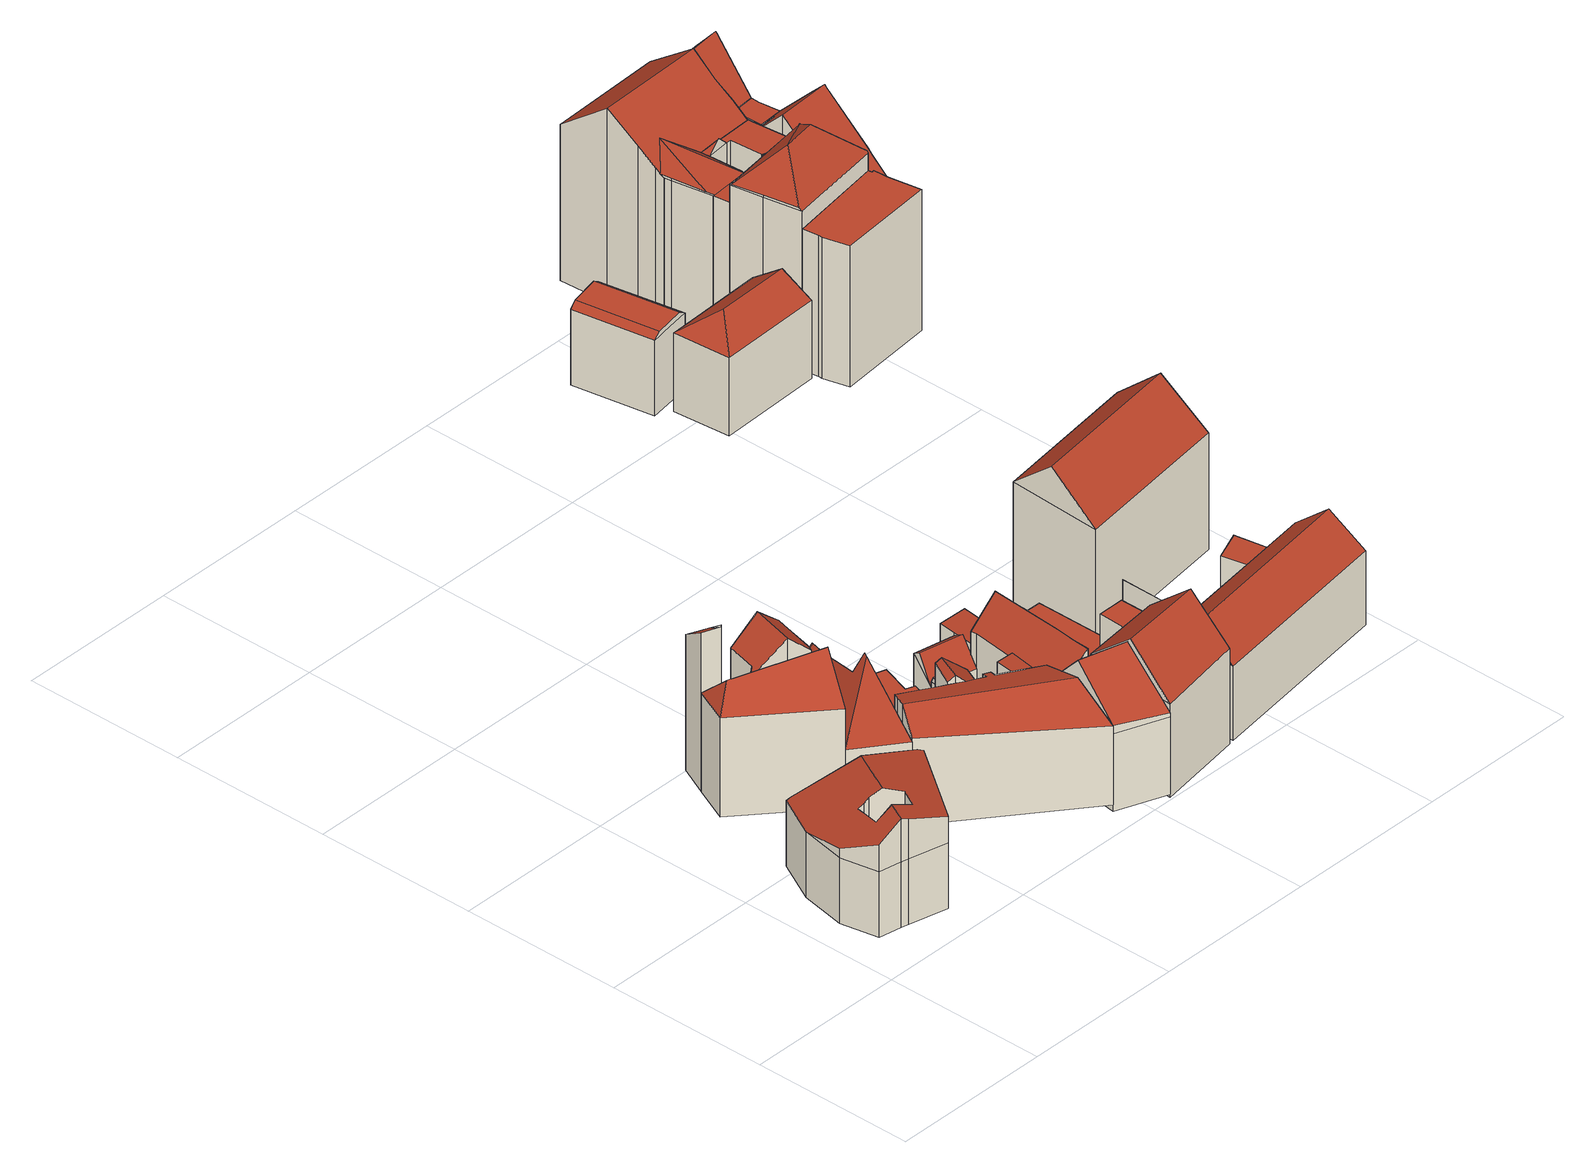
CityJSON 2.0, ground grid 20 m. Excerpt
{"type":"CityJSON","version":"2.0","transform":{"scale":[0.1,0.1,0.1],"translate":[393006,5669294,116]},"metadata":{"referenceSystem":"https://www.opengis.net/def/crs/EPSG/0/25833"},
"CityObjects":{
"building1":{"type":"Building","attributes":{"Dachtyp_tdc":"tdcFreeFormRoof","Gemeindeschluessel":14627140,"Dachneigung":36.43,"QualitaetDacherkennung":24,"Geometrietyp2DReferenz":"3000","function":"31001_9998","roofType":"5000","measuredHeight":13.55},"geometry":[{"type":"MultiSurface","lod":"2","boundaries":[[[0,1,2,3]],[[1,4,5,2]],[[6,7,8,9]],[[7,10,11,8]],[[10,12,13,11]],[[12,14,15,13]],[[14,16,17,15]],[[16,18,19,17]],[[18,6,9,19]],[[4,20,21,5]],[[20,22,23,21]],[[22,24,25,23]],[[24,26,27,25]],[[26,28,29,27]],[[28,30,31,29]],[[30,32,33,31]],[[32,0,3,33]],[[34,35,36,37]],[[38,39,40,37,36,26,24,41,42,43,44,45,46]],[[40,47,48,44,43,49,50,51,34,37]],[[30,35,34,51,32]],[[32,51,50,0]],[[0,50,49,1]],[[1,49,43,4]],[[6,44,48,7]],[[7,48,47,10]],[[10,47,40,39,12]],[[14,38,46,16]],[[16,46,45,18]],[[18,45,44,6]],[[4,43,42,20]],[[22,41,24]],[[20,42,41,22]],[[12,39,38,14]],[[28,36,35,30]],[[26,36,28]],[[3,2,5,21,23,25,27,29,31,33],[9,8,11,13,15,17,19]],[[4,43,44,6]]],"semantics":{"surfaces":[{"type":"WallSurface"},{"type":"RoofSurface"},{"type":"GroundSurface"},{"type":"ClosureSurface"}],"values":[0,0,0,0,0,0,0,0,0,0,0,0,0,0,0,0,0,1,1,1,0,0,0,0,0,0,0,0,0,0,0,0,0,0,0,0,2,3]}}]},
"building2":{"type":"Building","attributes":{"Gemeindeschluessel":14627140,"Geometrietyp2DReferenz":"3000","function":"31001_9998","roofType":"9999"},"children":["building2-1","building2-2","building2-3"]},
"building2-1":{"type":"BuildingPart","attributes":{"Dachtyp_tdc":"tdcFreeFormRoof","Dachneigung":46.23,"QualitaetDacherkennung":30,"Geometrietyp2DReferenz":"3000","roofType":"5000","measuredHeight":17.06},"parents":["building2"],"geometry":[{"type":"MultiSurface","lod":"2","boundaries":[[[52,53,54,55]],[[53,56,57,54]],[[58,59,60,61]],[[62,52,55,63]],[[64,56,53]],[[53,52,65,64]],[[65,62,66,59,58,56,64]],[[62,65,52]],[[55,54,57,61,60,67,63]],[[61,57,56,58]],[[63,67,66,62]],[[67,60,59,66]]],"semantics":{"surfaces":[{"type":"WallSurface"},{"type":"RoofSurface"},{"type":"GroundSurface"},{"type":"ClosureSurface"}],"values":[0,0,0,0,1,1,1,0,2,3,3,3]}}]},
"building2-2":{"type":"BuildingPart","attributes":{"Dachtyp_tdc":"tdcPolyFlatRoof","Dachneigung":36.29,"QualitaetDacherkennung":9,"Geometrietyp2DReferenz":"3000","roofType":"2100","measuredHeight":19.91},"parents":["building2"],"geometry":[{"type":"MultiSurface","lod":"2","boundaries":[[[68,69,70,71]],[[69,72,73,70]],[[72,74,75,73]],[[74,76,58,61,75]],[[77,68,71,57,56]],[[77,76,74,72,69,68]],[[71,70,73,75,61,57]],[[56,58,76,77]],[[56,57,61,58]]],"semantics":{"surfaces":[{"type":"WallSurface"},{"type":"RoofSurface"},{"type":"GroundSurface"},{"type":"ClosureSurface"}],"values":[0,0,0,0,0,1,2,0,3]}}]},
"building2-3":{"type":"BuildingPart","attributes":{"Dachtyp_tdc":"tdcFreeFormRoof","Dachneigung":39.45,"QualitaetDacherkennung":82,"Geometrietyp2DReferenz":"3000","roofType":"5000","measuredHeight":16},"parents":["building2"],"geometry":[{"type":"MultiSurface","lod":"2","boundaries":[[[78,79,62,63,80]],[[81,82,60,59]],[[81,83,84,82]],[[83,85,86,84]],[[85,87,88,86]],[[87,89,90,88]],[[89,78,80,90]],[[85,83,81,59,91]],[[91,79,78,89,87,85]],[[80,63,67,60,82,84,86,88,90]],[[66,62,79,91]],[[67,63,62,66]],[[59,66,91]],[[67,66,59,60]]],"semantics":{"surfaces":[{"type":"WallSurface"},{"type":"RoofSurface"},{"type":"GroundSurface"},{"type":"ClosureSurface"}],"values":[0,0,0,0,0,0,0,1,1,2,0,3,0,3]}}]},
"building3":{"type":"Building","attributes":{"Dachtyp_tdc":"tdcFreeFormRoof","Gemeindeschluessel":14627140,"Dachneigung":67.68,"QualitaetDacherkennung":15,"Geometrietyp2DReferenz":"3000","function":"31001_9998","roofType":"5000","measuredHeight":16.95},"geometry":[{"type":"MultiSurface","lod":"2","boundaries":[[[92,93,94,95]],[[93,96,97,94]],[[96,98,99,97]],[[98,100,101,99]],[[100,102,103,101]],[[102,104,105,103]],[[104,106,107,105]],[[106,108,109,107]],[[108,110,111,109]],[[110,112,113,111]],[[112,92,95,113]],[[114,108,115]],[[116,108,114]],[[116,110,108]],[[110,116,112]],[[115,108,106]],[[117,114,115,106,104]],[[118,119,120,117,104,102]],[[121,118,102,100]],[[121,100,98]],[[119,118,121,98,96]],[[120,119,96,93]],[[116,114,117,120,93,92]],[[116,92,112]],[[95,94,97,99,101,103,105,107,109,111,113]]],"semantics":{"surfaces":[{"type":"WallSurface"},{"type":"RoofSurface"},{"type":"GroundSurface"}],"values":[0,0,0,0,0,0,0,0,0,0,0,1,1,1,1,1,1,1,1,1,1,1,1,1,2]}}]},
"building4":{"type":"Building","attributes":{"Gemeindeschluessel":14627140,"Geometrietyp2DReferenz":"3000","function":"31001_9998","roofType":"9999"},"children":["building4-1","building4-2","building4-3","building4-4","building4-5"]},
"building4-1":{"type":"BuildingPart","attributes":{"Dachtyp_tdc":"tdcPolyFlatRoof","Dachneigung":0,"QualitaetDacherkennung":13,"Geometrietyp2DReferenz":"3000","roofType":"1000","measuredHeight":4.06},"parents":["building4"],"geometry":[{"type":"MultiSurface","lod":"2","boundaries":[[[122,123,124,125]],[[123,126,127,124]],[[128,129,130,131]],[[129,122,125,130]],[[129,128,126,123,122]],[[125,124,127,131,130]],[[131,127,126,128]]],"semantics":{"surfaces":[{"type":"WallSurface"},{"type":"RoofSurface"},{"type":"GroundSurface"},{"type":"ClosureSurface"}],"values":[0,0,0,0,1,2,3]}}]},
"building4-2":{"type":"BuildingPart","attributes":{"Dachtyp_tdc":"tdcFreeFormRoof","Dachneigung":48.14,"QualitaetDacherkennung":19,"Geometrietyp2DReferenz":"3000","roofType":"5000","measuredHeight":11.34},"parents":["building4"],"geometry":[{"type":"MultiSurface","lod":"2","boundaries":[[[132,133,134,127,126]],[[133,135,136,134]],[[137,138,128,131,139]],[[140,135,133,132,141]],[[132,138,141]],[[138,137,140,141]],[[127,134,136,142,139,131]],[[142,136,135,140]],[[137,139,142,140]],[[132,126,128,138]],[[126,127,131,128]]],"semantics":{"surfaces":[{"type":"WallSurface"},{"type":"RoofSurface"},{"type":"GroundSurface"},{"type":"ClosureSurface"}],"values":[0,0,0,1,1,1,2,3,3,0,3]}}]},
"building4-3":{"type":"BuildingPart","attributes":{"Dachtyp_tdc":"tdcGableRoof","Dachneigung":40.24,"QualitaetDacherkennung":77,"Geometrietyp2DReferenz":"3000","roofType":"3100","measuredHeight":12.96},"parents":["building4"],"geometry":[{"type":"MultiSurface","lod":"2","boundaries":[[[143,144,145]],[[143,146,147,144]],[[146,148,149,147]],[[148,150,151,149]],[[150,152,153,151]],[[152,154,155,153]],[[148,146,143,156]],[[156,157,158,154,152,150,148]],[[155,159,160,144,147,149,151,153]],[[158,159,155,154]],[[161,157,156]],[[160,159,158,157,161]],[[143,145,161,156]],[[145,144,160,161]]],"semantics":{"surfaces":[{"type":"WallSurface"},{"type":"RoofSurface"},{"type":"GroundSurface"},{"type":"ClosureSurface"}],"values":[0,0,0,0,0,0,1,1,2,3,0,3,0,3]}}]},
"building4-4":{"type":"BuildingPart","attributes":{"Dachtyp_tdc":"tdcPolyFlatRoof","Dachneigung":0,"QualitaetDacherkennung":23,"Geometrietyp2DReferenz":"3000","roofType":"1000","measuredHeight":7.15},"parents":["building4"],"geometry":[{"type":"MultiSurface","lod":"2","boundaries":[[[162,163,164,165]],[[163,166,167,164]],[[166,168,169,167]],[[168,170,171,169]],[[170,172,173,171]],[[174,175,176,177]],[[175,178,179,176]],[[178,162,165,179]],[[178,175,174,172,170,168,166,163,162]],[[165,164,167,169,171,173,177,176,179]],[[177,173,172,174]]],"semantics":{"surfaces":[{"type":"WallSurface"},{"type":"RoofSurface"},{"type":"GroundSurface"},{"type":"ClosureSurface"}],"values":[0,0,0,0,0,0,0,0,1,2,3]}}]},
"building4-5":{"type":"BuildingPart","attributes":{"Dachtyp_tdc":"tdcGableRoof","Dachneigung":30.56,"QualitaetDacherkennung":37,"Geometrietyp2DReferenz":"3000","roofType":"3100","measuredHeight":12.92},"parents":["building4"],"geometry":[{"type":"MultiSurface","lod":"2","boundaries":[[[180,145,144,173,172]],[[181,182,183,155,154]],[[182,184,185,183]],[[184,186,137,139,185]],[[187,188,189,136,135]],[[188,190,191,189]],[[190,192,193,191]],[[192,194,195,193]],[[194,196,197,195]],[[196,198,174,177,197]],[[194,192,190,188]],[[188,187,186,184,182,181,199,157,161,145,180,198,196,194]],[[173,144,160,159,155,183,185,139,142,136,189,191,193,195,197,177]],[[199,158,157]],[[158,159,160,161,157]],[[161,160,144,145]],[[181,154,158,199]],[[154,155,159,158]],[[187,135,140,137,186]],[[135,136,142,140]],[[140,142,139,137]],[[180,172,174,198]],[[172,173,177,174]]],"semantics":{"surfaces":[{"type":"WallSurface"},{"type":"RoofSurface"},{"type":"GroundSurface"},{"type":"ClosureSurface"}],"values":[0,0,0,0,0,0,0,0,0,0,1,1,2,0,3,3,0,3,0,3,3,0,3]}}]},
"building5":{"type":"Building","attributes":{"Dachtyp_tdc":"tdcFreeFormRoof","Gemeindeschluessel":14627140,"Dachneigung":14.32,"QualitaetDacherkennung":10,"Geometrietyp2DReferenz":"3000","function":"31001_9998","roofType":"5000","measuredHeight":3.72},"geometry":[{"type":"MultiSurface","lod":"2","boundaries":[[[200,201,202,203]],[[201,204,205,202]],[[204,206,207,205]],[[206,208,209,207]],[[208,210,211,209]],[[210,200,203,211]],[[210,208,206,212,213,200]],[[212,204,201,213]],[[201,200,213]],[[206,204,212]],[[203,202,205,207,209,211]]],"semantics":{"surfaces":[{"type":"WallSurface"},{"type":"RoofSurface"},{"type":"GroundSurface"}],"values":[0,0,0,0,0,0,1,1,0,0,2]}}]},
"building6":{"type":"Building","attributes":{"Gemeindeschluessel":14627140,"Geometrietyp2DReferenz":"3000","function":"31001_9998","roofType":"9999"},"children":["building6-1","building6-2"]},
"building6-1":{"type":"BuildingPart","attributes":{"Dachtyp_tdc":"tdcPolyFlatRoof","Dachneigung":41.99,"QualitaetDacherkennung":66,"Geometrietyp2DReferenz":"3000","roofType":"2100","measuredHeight":11.97},"parents":["building6"],"geometry":[{"type":"MultiSurface","lod":"2","boundaries":[[[214,215,216,217]],[[215,218,219,216]],[[218,220,221,222,219]],[[223,224,225,226]],[[224,227,228,225]],[[227,214,217,228]],[[227,224,223,229,220,218,215,214]],[[217,216,219,222,226,225,228]],[[229,221,220]],[[223,226,222,221,229]]],"semantics":{"surfaces":[{"type":"WallSurface"},{"type":"RoofSurface"},{"type":"GroundSurface"},{"type":"ClosureSurface"}],"values":[0,0,0,0,0,0,1,2,0,3]}}]},
"building6-2":{"type":"BuildingPart","attributes":{"Dachtyp_tdc":"tdcGableRoof","Dachneigung":42.45,"QualitaetDacherkennung":51,"Geometrietyp2DReferenz":"3000","roofType":"3100","measuredHeight":15.88},"parents":["building6"],"geometry":[{"type":"MultiSurface","lod":"2","boundaries":[[[221,230,231,222]],[[230,232,233,231]],[[232,234,235,233]],[[234,236,237,235]],[[236,238,223,226,237]],[[239,240,241,242,243,221]],[[244,242,241,245]],[[232,244,245,234]],[[234,245,241,240,236]],[[230,243,242,244,232]],[[221,243,230]],[[238,239,221,229]],[[236,240,239,238]],[[226,222,231,233,235,237]],[[229,223,238]],[[222,226,223,229,221]]],"semantics":{"surfaces":[{"type":"WallSurface"},{"type":"RoofSurface"},{"type":"GroundSurface"},{"type":"ClosureSurface"}],"values":[0,0,0,0,0,1,1,0,0,0,0,0,0,2,0,3]}}]},
"building7":{"type":"Building","attributes":{"Dachtyp_tdc":"tdcFreeFormRoof","Gemeindeschluessel":14627140,"Dachneigung":60.1,"QualitaetDacherkennung":11,"Geometrietyp2DReferenz":"3000","function":"31001_9998","roofType":"5000","measuredHeight":5.75},"geometry":[{"type":"MultiSurface","lod":"2","boundaries":[[[246,247,248,249]],[[247,250,251,248]],[[250,252,253,251]],[[252,254,255,253]],[[254,256,257,255]],[[256,246,249,257]],[[247,246,256,258,259,250]],[[258,254,252,259]],[[256,254,258]],[[252,250,259]],[[249,248,251,253,255,257]]],"semantics":{"surfaces":[{"type":"WallSurface"},{"type":"RoofSurface"},{"type":"GroundSurface"}],"values":[0,0,0,0,0,0,1,1,0,0,2]}}]},
"building8":{"type":"Building","attributes":{"Dachtyp_tdc":"tdcPolyFlatRoof","Gemeindeschluessel":14627140,"Dachneigung":3.22,"QualitaetDacherkennung":69,"Geometrietyp2DReferenz":"3000","function":"31001_9998","roofType":"2100","measuredHeight":5.46},"geometry":[{"type":"MultiSurface","lod":"2","boundaries":[[[260,261,257,262]],[[261,263,255,257]],[[263,264,265,255]],[[264,266,267,265]],[[266,268,269,267]],[[268,260,262,269]],[[268,266,264,263,261,260]],[[262,257,255,265,267,269]]],"semantics":{"surfaces":[{"type":"WallSurface"},{"type":"RoofSurface"},{"type":"GroundSurface"}],"values":[0,0,0,0,0,0,1,2]}}]},
"building9":{"type":"Building","attributes":{"Gemeindeschluessel":14627140,"Geometrietyp2DReferenz":"3000","function":"31001_9998","roofType":"9999"},"children":["building9-1","building9-2","building9-3"]},
"building9-1":{"type":"BuildingPart","attributes":{"Dachtyp_tdc":"tdcGableRoof","Dachneigung":42.7,"QualitaetDacherkennung":77,"Geometrietyp2DReferenz":"3000","roofType":"3100","measuredHeight":16.84},"parents":["building9"],"geometry":[{"type":"MultiSurface","lod":"2","boundaries":[[[270,271,272,273]],[[271,274,275,272]],[[276,270,273,277,278]],[[274,271,279]],[[270,276,280]],[[271,270,280,279]],[[276,274,279,280]],[[273,272,275,281,277]],[[281,275,274,276,278,282]],[[278,277,281,282]]],"semantics":{"surfaces":[{"type":"WallSurface"},{"type":"RoofSurface"},{"type":"GroundSurface"},{"type":"ClosureSurface"}],"values":[0,0,0,0,0,1,1,2,0,3]}}]},
"building9-2":{"type":"BuildingPart","attributes":{"Dachtyp_tdc":"tdcPolyFlatRoof","Dachneigung":0,"QualitaetDacherkennung":54,"Geometrietyp2DReferenz":"3000","roofType":"1000","measuredHeight":10.88},"parents":["building9"],"geometry":[{"type":"MultiSurface","lod":"2","boundaries":[[[283,278,277,284,285]],[[282,286,287,288,281]],[[286,282,278,283]],[[284,277,281,288]],[[281,277,278,282]],[[285,287,286,283]],[[285,284,288,287]]],"semantics":{"surfaces":[{"type":"WallSurface"},{"type":"RoofSurface"},{"type":"GroundSurface"},{"type":"ClosureSurface"}],"values":[0,0,1,2,3,0,3]}}]},
"building9-3":{"type":"BuildingPart","attributes":{"Dachtyp_tdc":"tdcPolyFlatRoof","Dachneigung":0,"QualitaetDacherkennung":48,"Geometrietyp2DReferenz":"3000","roofType":"1000","measuredHeight":5.09},"parents":["building9"],"geometry":[{"type":"MultiSurface","lod":"2","boundaries":[[[289,285,284,290]],[[287,291,292,288]],[[291,293,294,292]],[[293,295,296,294]],[[295,289,290,296]],[[295,293,291,287,285,289]],[[290,284,288,292,294,296]],[[288,284,285,287]]],"semantics":{"surfaces":[{"type":"WallSurface"},{"type":"RoofSurface"},{"type":"GroundSurface"},{"type":"ClosureSurface"}],"values":[0,0,0,0,0,1,2,3]}}]},
"building10":{"type":"Building","attributes":{"Gemeindeschluessel":14627140,"QualitaetDacherkennung":100,"Geometrietyp2DReferenz":"3000","function":"31001_9998","roofType":"9999"},"children":["building10-1","building10-2"]},
"building10-1":{"type":"BuildingPart","attributes":{"Dachtyp_tdc":"tdcHipAndGableRoof","Dachneigung":36.06,"QualitaetDacherkennung":100,"Geometrietyp2DReferenz":"3000","roofType":"5000","measuredHeight":12.49},"parents":["building10"],"geometry":[{"type":"MultiSurface","lod":"2","boundaries":[[[297,298,299,300]],[[298,301,302,299]],[[301,303,304,302]],[[303,297,300,304]],[[301,298,305]],[[297,303,306]],[[298,297,306,305]],[[303,301,305,306]],[[300,299,302,304]]],"semantics":{"surfaces":[{"type":"WallSurface"},{"type":"RoofSurface"},{"type":"GroundSurface"}],"values":[0,0,0,0,1,0,1,1,2]}}]},
"building10-2":{"type":"BuildingPart","attributes":{"Dachtyp_tdc":"tdcCutGableRoof","Dachneigung":0,"QualitaetDacherkennung":100,"Geometrietyp2DReferenz":"3000","roofType":"9999","measuredHeight":10.05},"parents":["building10"],"geometry":[{"type":"MultiSurface","lod":"2","boundaries":[[[307,308,309,310]],[[308,311,312,309]],[[311,313,314,312]],[[313,307,310,314]],[[308,307,315,316]],[[311,308,316,317]],[[313,311,317,318]],[[307,313,318,315]],[[317,316,315,318]],[[310,309,312,314]]],"semantics":{"surfaces":[{"type":"WallSurface"},{"type":"RoofSurface"},{"type":"GroundSurface"}],"values":[0,0,0,0,1,0,1,0,1,2]}}]},
"building11":{"type":"Building","attributes":{"Dachtyp_tdc":"tdcPolyFlatRoof","Gemeindeschluessel":14627140,"Dachneigung":57.17,"QualitaetDacherkennung":59,"Geometrietyp2DReferenz":"3000","function":"31001_9998","roofType":"2100","measuredHeight":11.66},"geometry":[{"type":"MultiSurface","lod":"2","boundaries":[[[319,320,321,322]],[[320,323,324,321]],[[323,325,326,324]],[[325,319,322,326]],[[325,323,320,319]],[[322,321,324,326]]],"semantics":{"surfaces":[{"type":"WallSurface"},{"type":"RoofSurface"},{"type":"GroundSurface"}],"values":[0,0,0,0,1,2]}}]},
"building12":{"type":"Building","attributes":{"Dachtyp_tdc":"tdcFreeFormRoof","Gemeindeschluessel":14627140,"Dachneigung":41.47,"QualitaetDacherkennung":76,"Geometrietyp2DReferenz":"3000","function":"31001_9998","roofType":"5000","measuredHeight":13.12},"geometry":[{"type":"MultiSurface","lod":"2","boundaries":[[[327,328,329,330]],[[328,331,332,329]],[[331,333,334,332]],[[333,335,336,334]],[[335,337,338,336]],[[337,327,330,338]],[[337,339,340,327]],[[339,335,333,331,328,340]],[[328,327,340]],[[337,335,339]],[[330,329,332,334,336,338]]],"semantics":{"surfaces":[{"type":"WallSurface"},{"type":"RoofSurface"},{"type":"GroundSurface"}],"values":[0,0,0,0,0,0,1,1,0,0,2]}}]},
"building13":{"type":"Building","attributes":{"name":"Kerstinghaus","Gemeindeschluessel":14627140,"QualitaetDacherkennung":100,"Geometrietyp2DReferenz":"3000","function":"31001_2071","roofType":"9999"},"children":["building13-1","building13-2","building13-3","building13-4","building13-5","building13-6","building13-7"]},
"building13-1":{"type":"BuildingPart","attributes":{"Dachtyp_tdc":"tdcGableRoof","Dachneigung":37,"QualitaetDacherkennung":100,"Geometrietyp2DReferenz":"3000","roofType":"3100","measuredHeight":20.61},"parents":["building13"],"geometry":[{"type":"MultiSurface","lod":"2","boundaries":[[[341,342,343,344,345]],[[342,346,347,348,343]],[[349,350,351,352,353]],[[350,354,355,351]],[[346,356,357,358,349]],[[356,359,341,360,357]],[[357,360,361]],[[362,358,357,361]],[[363,364,362,361]],[[349,358,362,364,350]],[[350,364,363,354]],[[341,359,342]],[[342,359,356,346]],[[344,343,348,352,351,355,365]],[[352,348,347,353]],[[349,353,347,346]],[[354,360,366,365,355]],[[344,365,366,345]],[[341,345,366,360]],[[354,363,361,360]]],"semantics":{"surfaces":[{"type":"WallSurface"},{"type":"RoofSurface"},{"type":"GroundSurface"},{"type":"ClosureSurface"}],"values":[0,0,0,0,1,1,1,1,1,0,0,0,0,2,0,3,3,0,3,3]}}]},
"building13-2":{"type":"BuildingPart","attributes":{"Dachtyp_tdc":"tdcHipRoof","Dachneigung":45,"QualitaetDacherkennung":100,"Geometrietyp2DReferenz":"3000","roofType":"3200","measuredHeight":24.56},"parents":["building13"],"geometry":[{"type":"MultiSurface","lod":"2","boundaries":[[[367,368,369,370,371]],[[368,372,373,374,375,369]],[[376,377,378,379,380,381]],[[377,382,383,384,378]],[[385,386,387,388]],[[389,390,391,392]],[[387,393,392,388]],[[393,367,382,389,392]],[[372,385,388,392,391,376]],[[377,390,389,382]],[[376,391,390,377]],[[368,386,385,372]],[[367,393,387,386,368]],[[370,369,375,379,378,384]],[[379,375,374,380]],[[381,373,372,376]],[[381,380,374,373]],[[371,383,382,367]],[[371,370,384,383]]],"semantics":{"surfaces":[{"type":"WallSurface"},{"type":"RoofSurface"},{"type":"GroundSurface"},{"type":"ClosureSurface"}],"values":[0,0,0,0,1,1,1,1,1,0,0,0,0,2,0,0,3,0,3]}}]},
"building13-3":{"type":"BuildingPart","attributes":{"Dachtyp_tdc":"tdcHipRoof","Dachneigung":52.72,"QualitaetDacherkennung":100,"Geometrietyp2DReferenz":"3000","roofType":"3200","measuredHeight":19.58},"parents":["building13"],"geometry":[{"type":"MultiSurface","lod":"2","boundaries":[[[394,341,345,395]],[[360,396,397,398]],[[360,341,396]],[[399,394,398]],[[398,397,399]],[[394,399,397,396,341]],[[366,400,395,345]],[[360,398,400,366]],[[398,394,395,400]],[[341,360,366,345]]],"semantics":{"surfaces":[{"type":"WallSurface"},{"type":"RoofSurface"},{"type":"GroundSurface"},{"type":"ClosureSurface"}],"values":[0,1,1,1,1,0,2,3,3,3]}}]},
"building13-4":{"type":"BuildingPart","attributes":{"Dachtyp_tdc":"tdcGableRoof","Dachneigung":37.27,"QualitaetDacherkennung":100,"Geometrietyp2DReferenz":"3000","roofType":"3100","measuredHeight":24.31},"parents":["building13"],"geometry":[{"type":"MultiSurface","lod":"2","boundaries":[[[354,363,401,402,403,355]],[[401,404,405,402]],[[404,406,407,405]],[[406,408,409,407]],[[408,410,411,409]],[[410,412,413,411]],[[412,414,415,413]],[[414,416,417,418,415]],[[412,410,408,406]],[[419,420,403,402,405,407,409,411,413,415,418]],[[421,398,400,420,419]],[[403,420,400,366,365,355]],[[354,355,365,366,360]],[[360,366,400,398]],[[421,417,416]],[[421,419,418,417]],[[363,361,360,398,421,416,414,412,406,404,401]],[[354,360,361,363]]],"semantics":{"surfaces":[{"type":"WallSurface"},{"type":"RoofSurface"},{"type":"GroundSurface"},{"type":"ClosureSurface"}],"values":[0,0,0,0,0,0,0,0,1,2,3,0,3,3,0,3,1,3]}}]},
"building13-5":{"type":"BuildingPart","attributes":{"Dachtyp_tdc":"tdcLeanToRoof","Dachneigung":0,"QualitaetDacherkennung":100,"Geometrietyp2DReferenz":"3000","roofType":"2100","measuredHeight":17.67},"parents":["building13"],"geometry":[{"type":"MultiSurface","lod":"2","boundaries":[[[373,422,423,374]],[[422,424,425,423]],[[424,426,427,425]],[[426,428,429,427]],[[428,430,431,429]],[[430,432,433,431]],[[432,434,435,433]],[[434,381,380,435]],[[381,434,432,430,428,426,424,422,373]],[[374,423,425,427,429,431,433,435,380]],[[374,380,381,373]]],"semantics":{"surfaces":[{"type":"WallSurface"},{"type":"RoofSurface"},{"type":"GroundSurface"},{"type":"ClosureSurface"}],"values":[0,0,0,0,0,0,0,0,1,2,3]}}]},
"building13-6":{"type":"BuildingPart","attributes":{"Dachtyp_tdc":"tdcLeanToRoof","Dachneigung":0,"QualitaetDacherkennung":100,"Geometrietyp2DReferenz":"3000","roofType":"2100","measuredHeight":18.78},"parents":["building13"],"geometry":[{"type":"MultiSurface","lod":"2","boundaries":[[[436,437,438,439,440]],[[437,394,395,441,438]],[[417,442,443,418]],[[442,444,445,446,443]],[[444,442,417,421,398,394,437,436]],[[439,438,441,420,419,418,443,446]],[[420,441,395,400]],[[398,400,395,394]],[[398,421,419,420,400]],[[418,419,421,417]],[[439,446,445,440]],[[436,440,445,444]]],"semantics":{"surfaces":[{"type":"WallSurface"},{"type":"RoofSurface"},{"type":"GroundSurface"},{"type":"ClosureSurface"}],"values":[0,0,0,0,1,2,0,3,3,3,0,3]}}]},
"building13-7":{"type":"BuildingPart","attributes":{"Dachtyp_tdc":"tdcLeanToRoof","Dachneigung":0,"QualitaetDacherkennung":100,"Geometrietyp2DReferenz":"3000","roofType":"2100","measuredHeight":18.13},"parents":["building13"],"geometry":[{"type":"MultiSurface","lod":"2","boundaries":[[[346,447,448,347]],[[447,449,450,448]],[[449,436,440,450]],[[444,371,370,451,445]],[[383,349,353,452,384]],[[349,383,371,444,436,449,447,346]],[[347,448,450,440,445,451,452,353]],[[436,444,445,440]],[[452,451,370,384]],[[370,371,383,384]],[[349,346,347,353]]],"semantics":{"surfaces":[{"type":"WallSurface"},{"type":"RoofSurface"},{"type":"GroundSurface"},{"type":"ClosureSurface"}],"values":[0,0,0,0,0,1,2,3,0,3,3]}}]},
"building14":{"type":"Building","attributes":{"Dachtyp_tdc":"tdcGableRoof","Gemeindeschluessel":14627140,"Dachneigung":40.88,"QualitaetDacherkennung":55,"Geometrietyp2DReferenz":"3000","function":"31001_9998","roofType":"3100","measuredHeight":19.78},"geometry":[{"type":"MultiSurface","lod":"2","boundaries":[[[453,454,455,456]],[[454,457,458,455]],[[457,459,460,458]],[[459,453,456,460]],[[457,454,461]],[[453,459,462]],[[454,453,462,461]],[[459,457,461,462]],[[456,455,458,460]]],"semantics":{"surfaces":[{"type":"WallSurface"},{"type":"RoofSurface"},{"type":"GroundSurface"}],"values":[0,0,0,0,0,0,1,1,2]}}]},
"building15":{"type":"Building","attributes":{"Dachtyp_tdc":"tdcPolyFlatRoof","Gemeindeschluessel":14627140,"Dachneigung":18.09,"QualitaetDacherkennung":45,"Geometrietyp2DReferenz":"3000","function":"31001_9998","roofType":"2100","measuredHeight":4.73},"geometry":[{"type":"MultiSurface","lod":"2","boundaries":[[[463,464,465,466]],[[464,467,468,465]],[[467,469,470,468]],[[469,471,472,470]],[[471,463,466,472]],[[471,469,467,464,463]],[[466,465,468,470,472]]],"semantics":{"surfaces":[{"type":"WallSurface"},{"type":"RoofSurface"},{"type":"GroundSurface"}],"values":[0,0,0,0,0,1,2]}}]},
"building16":{"type":"Building","attributes":{"Gemeindeschluessel":14627140,"QualitaetDacherkennung":100,"Geometrietyp2DReferenz":"3000","function":"31001_9998","roofType":"9999"},"children":["building16-1","building16-2","building16-3"]},
"building16-1":{"type":"BuildingPart","attributes":{"Dachtyp_tdc":"tdcGableRoof","Dachneigung":48.8,"QualitaetDacherkennung":100,"Geometrietyp2DReferenz":"3000","roofType":"3100","measuredHeight":14.13},"parents":["building16"],"geometry":[{"type":"MultiSurface","lod":"2","boundaries":[[[473,474,475,476,477]],[[474,478,479,475]],[[478,480,481,479]],[[480,482,483,481]],[[482,484,485,483]],[[484,486,487,485]],[[486,488,489,487]],[[488,490,491,489]],[[486,484,482,480,478]],[[478,474,473,492,493,490,488,486]],[[494,495,476,475,479,481,483,485,487,489,491,496]],[[497,498,493,492]],[[497,495,494,498]],[[477,497,492,473]],[[477,476,495,497]],[[496,491,490,493,498,499]],[[498,494,496,499]]],"semantics":{"surfaces":[{"type":"WallSurface"},{"type":"RoofSurface"},{"type":"GroundSurface"},{"type":"ClosureSurface"}],"values":[0,0,0,0,0,0,0,0,1,1,2,0,3,0,3,0,3]}}]},
"building16-2":{"type":"BuildingPart","attributes":{"Dachtyp_tdc":"tdcLeanToRoof","Dachneigung":0,"QualitaetDacherkennung":100,"Geometrietyp2DReferenz":"3000","roofType":"2100","measuredHeight":8.43},"parents":["building16"],"geometry":[{"type":"MultiSurface","lod":"2","boundaries":[[[500,501,502,503]],[[504,505,506,507]],[[504,508,509,505]],[[508,510,511,509]],[[510,477,476,511]],[[499,512,487,496]],[[512,513,514,487]],[[513,515,516,514]],[[515,517,518,516]],[[517,519,520,518]],[[519,521,522,520]],[[521,523,524,522]],[[523,525,526,524]],[[525,500,503,526]],[[525,523,521,519,517,515,513,512,499,498,497,477,510,508,504,507,501,500]],[[503,502,506,505,509,511,476,495,494,496,487,514,516,518,520,522,524,526]],[[506,502,501,507]],[[495,476,477,497]],[[494,495,497,498]],[[496,494,498,499]]],"semantics":{"surfaces":[{"type":"WallSurface"},{"type":"RoofSurface"},{"type":"GroundSurface"},{"type":"ClosureSurface"}],"values":[0,0,0,0,0,0,0,0,0,0,0,0,0,0,1,2,3,3,3,3]}}]},
"building16-3":{"type":"BuildingPart","attributes":{"Dachtyp_tdc":"tdcGableRoof","Dachneigung":45.61,"QualitaetDacherkennung":100,"Geometrietyp2DReferenz":"3000","roofType":"3100","measuredHeight":14.13},"parents":["building16"],"geometry":[{"type":"MultiSurface","lod":"2","boundaries":[[[527,528,529,530]],[[528,531,532,529]],[[531,533,534,532]],[[533,535,536,534]],[[535,537,538,536]],[[537,539,540,538]],[[539,504,505,540]],[[504,507,506,505]],[[501,541,542,502]],[[541,543,544,542]],[[543,545,546,544]],[[545,547,548,546]],[[547,549,516,548]],[[549,550,518,516]],[[550,551,552,518]],[[551,553,554,552]],[[553,527,530,554]],[[550,549,547,545,543,541,501,507,504,539,537]],[[537,535,533,531,528,527,553,551,550]],[[530,529,532,534,536,538,540,505,506,502,542,544,546,548,516,518,552,554]],[[502,506,507,501]]],"semantics":{"surfaces":[{"type":"WallSurface"},{"type":"RoofSurface"},{"type":"GroundSurface"},{"type":"ClosureSurface"}],"values":[0,0,0,0,0,0,0,0,0,0,0,0,0,0,0,0,0,1,1,2,3]}}]}
},
"vertices":[
[98,10,118],[50,21,118],[50,21,36],[98,10,36],[41,23,118],[41,23,36],[53,47,118],[77,40,118],[77,40,36],[53,47,36],[88,61,118],[88,61,36],[57,82,118],[57,82,36],[50,83,118],[50,83,36],[44,85,118],[44,85,36],[35,52,118],[35,52,36],[13,28,118],[13,28,36],[4,74,118],[4,74,36],[15,130,118],[15,130,36],[42,182,118],[42,182,36],[46,180,118],[46,180,36],[103,153,118],[103,153,36],[174,113,118],[174,113,36],[168,116,147],[103,153,130],[46,180,121],[96,128,172],[50,83,157],[57,82,162],[68,74,172],[4,74,130],[13,28,152],[41,23,172],[53,47,172],[35,52,157],[44,85,153],[88,61,163],[77,40,163],[50,21,168],[98,10,151],[174,113,144],
[146,195,171],[49,279,171],[49,279,47],[146,195,47],[69,323,171],[69,323,47],[90,315,171],[120,303,171],[120,303,47],[90,315,47],[186,278,171],[186,278,47],[74,293,198],[166,237,218],[161,288,171],[161,288,47],
[86,360,217],[116,352,214],[116,352,47],[86,360,47],[112,335,227],[112,335,47],[101,338,228],[101,338,47],[90,315,246],[69,323,246],
[191,288,183],[186,278,184],[191,288,47],[130,309,178],[130,309,47],[140,347,178],[140,347,47],[175,342,207],[175,342,47],[203,338,183],[203,338,47],[199,322,183],[199,322,47],[161,288,207],
[146,195,120],[191,288,120],[191,288,38],[146,195,38],[199,322,120],[199,322,38],[244,316,120],[244,316,38],[241,300,120],[241,300,38],[233,302,120],[233,302,38],[221,253,120],[221,253,38],[229,253,120],[229,253,38],[253,243,120],[253,243,38],[228,199,120],[228,199,38],[202,154,120],[202,154,38],[195,213,207],[226,234,167],[191,206,207],[188,223,182],[228,310,138],[213,301,167],[209,281,166],[235,309,139],
[348,226,55],[394,218,55],[394,218,15],[348,226,15],[389,183,55],[389,183,15],[368,187,55],[337,193,55],[337,193,15],[368,187,15],
[389,183,116],[381,132,116],[381,132,15],[381,131,116],[381,131,15],[362,141,116],[368,187,116],[362,141,15],[371,136,128],[377,175,128],[371,136,15],
[285,180,138],[285,180,15],[285,180,135],[300,211,139],[300,211,15],[307,208,144],[307,208,15],[332,196,121],[332,196,15],[322,173,121],[322,173,15],[327,170,116],[327,170,15],[293,176,144],[303,171,134],[323,161,116],[323,161,15],[293,176,15],[293,176,135],
[313,290,86],[301,253,86],[301,253,15],[313,290,15],[312,249,86],[312,249,15],[304,226,86],[304,226,15],[293,230,86],[293,230,15],[272,187,86],[272,187,15],[234,207,86],[253,243,86],[253,243,15],[234,207,15],[274,303,86],[274,303,15],
[272,187,135],[327,170,131],[335,166,131],[335,166,15],[331,157,134],[331,157,15],[362,141,133],[381,131,132],[374,82,144],[374,82,15],[366,26,114],[366,26,15],[202,154,124],[202,154,15],[220,183,144],[220,183,15],[228,197,140],[228,197,15],[234,207,137],[323,161,134],
[348,226,56],[357,268,58],[357,268,29],[348,226,29],[388,262,58],[388,262,29],[382,233,59],[382,233,29],[396,230,59],[396,230,29],[394,218,56],[394,218,29],[387,259,66],[356,264,66],
[450,264,124],[441,170,126],[441,170,7],[450,264,7],[438,145,126],[438,145,7],[436,124,127],[436,124,104],[436,124,7],[398,129,92],[414,257,93],[414,257,7],[398,129,7],[414,265,92],[414,265,7],[411,127,104],
[436,120,104],[436,120,7],[427,3,104],[427,3,7],[366,26,104],[366,26,7],[381,132,104],[381,132,7],[398,129,104],[398,129,108],[381,132,110],[374,81,166],[432,66,166],[436,120,107],[427,3,109],[366,26,115],
[414,257,49],[388,262,49],[388,262,25],[414,257,25],[357,268,50],[357,268,25],[363,297,76],[363,297,25],[415,289,75],[415,289,25],[414,265,64],[414,265,25],[414,276,83],[361,287,83],
[450,264,77],[414,265,77],[450,264,25],[415,289,78],[416,309,80],[416,309,25],[452,308,80],[452,308,25],[451,284,78],[451,284,25],
[537,21,123],[427,3,120],[427,3,3],[537,21,3],[436,120,122],[436,120,3],[537,130,125],[537,130,3],[537,130,112],[431,61,172],[537,74,172],[503,127,3],[503,127,112],
[537,169,112],[537,169,3],[537,169,54],[504,169,112],[504,169,54],[504,169,3],
[537,282,54],[537,282,3],[441,170,54],[441,170,3],[450,264,54],[450,264,3],[451,284,54],[451,284,3],
[471,535,347],[340,530,347],[340,530,249],[471,535,249],[334,601,347],[334,601,249],[460,606,347],[460,606,249],[373,567,373],[465,570,373],
[322,616,337],[305,716,337],[305,716,242],[322,616,242],[360,728,337],[360,728,242],[378,625,337],[378,625,242],[331,617,343],[314,718,343],[351,726,343],[369,624,343],
[546,176,130],[578,175,80],[578,175,14],[546,176,14],[578,110,80],[578,110,14],[545,106,130],[545,106,14],
[544,22,96],[545,106,103],[545,106,3],[544,22,3],[578,110,103],[578,110,3],[744,134,103],[744,134,3],[765,137,103],[765,137,3],[784,57,96],[784,57,3],[774,99,134],[544,65,134],
[504,705,428],[502,705,428],[502,705,244],[504,705,244],[504,705,245],[505,664,428],[505,664,246],[505,664,244],[455,656,428],[446,705,428],[446,705,244],[455,656,244],[455,656,246],[445,714,428],[445,714,244],[505,662,430],[483,639,450],[455,654,430],[502,705,430],[503,716,428],[471,744,450],[453,664,430],[444,719,431],[446,705,431],[503,716,244],[503,716,245],
[584,654,450],[588,613,450],[588,613,248],[584,654,248],[584,654,428],[594,569,450],[594,569,428],[594,569,251],[594,569,248],[473,550,450],[465,596,450],[465,596,248],[473,550,248],[473,550,251],[473,550,428],[458,636,450],[458,636,428],[458,636,248],[594,571,452],[588,613,452],[584,653,451],[547,605,493],[458,633,452],[465,596,453],[472,554,454],[505,599,493],[584,654,451],
[533,708,428],[533,708,245],[518,706,441],[520,707,441],[532,717,428],[530,707,431],[532,717,245],
[444,725,436],[444,725,240],[445,714,240],[442,747,453],[442,747,240],[439,787,483],[439,787,240],[435,848,436],[435,848,240],[577,853,437],[577,853,240],[576,792,483],[576,792,240],[575,762,460],[575,762,240],[577,739,443],[577,739,428],[577,739,240],[577,719,240],[532,717,240],[577,719,428],
[595,564,428],[595,564,251],[598,565,428],[598,565,251],[599,546,428],[599,546,251],[606,506,428],[606,506,251],[484,494,428],[484,494,251],[476,525,428],[476,525,251],[476,530,428],[476,530,251],
[542,668,428],[539,708,428],[539,708,240],[542,668,240],[542,668,246],[533,708,240],[578,715,428],[578,715,240],[584,655,428],[584,655,246],[584,655,240],
[506,646,428],[506,646,246],[543,649,428],[543,649,246],[584,654,246],[458,636,246],
[548,328,178],[735,354,178],[735,354,27],[548,328,27],[750,242,173],[750,242,27],[547,214,173],[547,214,27],[742,301,224],[547,274,224],
[744,134,48],[728,206,48],[728,206,9],[744,134,9],[755,212,57],[755,212,9],[767,149,56],[767,149,9],[765,137,55],[765,137,9],
[575,768,400],[575,780,413],[575,780,312],[575,768,312],[575,768,396],[576,816,453],[576,816,312],[577,853,411],[577,853,312],[645,853,419],[645,853,312],[646,853,419],[646,853,312],[644,823,453],[644,823,312],[644,822,452],[644,822,312],[641,772,396],[641,772,312],[576,768,400],[576,766,397],[576,766,312],[576,768,312],[607,769,312],[576,768,396],[576,766,396],[607,769,396],
[586,732,396],[586,731,396],[586,731,312],[586,732,312],[577,731,396],[577,731,312],[578,731,312],[578,731,396],[577,732,396],[577,732,312],[575,762,396],[575,762,312],[644,823,396],[641,762,396],[641,762,312],[649,694,396],[649,694,312],[650,679,396],[650,679,312],[614,724,396],[614,724,312],[612,761,396],[612,761,312],[607,760,396],[607,760,312],[584,759,396],[584,759,312],
[655,619,392],[657,595,367],[657,595,312],[655,619,312],[592,589,365],[592,589,312],[588,613,390],[588,613,312],[587,619,396],[587,619,312],[582,675,453],[582,675,312],[578,715,412],[578,715,312],[587,715,413],[587,715,312],[615,717,413],[615,717,312],[614,733,396],[614,733,312],[644,734,397],[644,734,312],[649,694,438],[650,679,453],[650,676,450],[650,676,312],[655,624,397],[655,624,312]
]}
